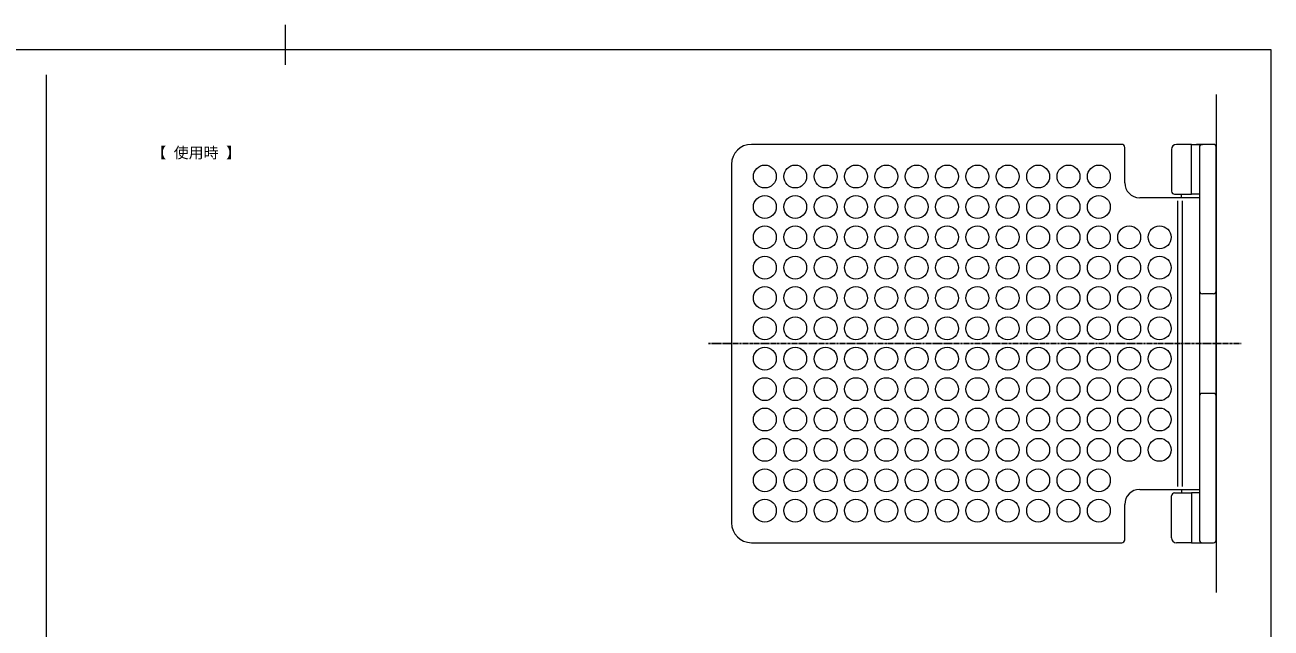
# Model space of a CAD drawing. Units: millimetres on the paper. Extents: x -203 to 203, y -143 to 143.
# Drawn here: x -52.4 to 198, y 21.9 to 143 of the extents above; entities that cross this region are included whole.
import ezdxf
from ezdxf.enums import TextEntityAlignment as Align

# ---------------------------------------------------------------- set-up
doc = ezdxf.new("R2010")
doc.units = ezdxf.units.MM
doc.linetypes.add('USER1', pattern=[0.629921, 0.393701, -0.07874, 0.07874, -0.07874])
for name, color, linetype, lineweight in [('0-1_DIMENSION_LINES$02_DIMENSI', 7, 'Continuous', 25), ('0-3_DIMENSION_LINES$04_SUB_LIN', 4, 'Continuous', 18), ('0-4_DIMENSION_LINES$03_LINES', 7, 'Continuous', 18), ('0-5_DIMENSION_LINES$01_CENTER_', 7, 'USER1', 25), ('0-9_図面_FORMAT$01_WAKU$OUT_LINE', 6, 'Continuous', 18)]:
    doc.layers.add(name, color=color, linetype=linetype, lineweight=lineweight)
doc.styles.add('ＭＳ ゴシック', font='')
doc.styles.get('ＭＳ ゴシック').set_extended_font_data('MS Gothic')

msp = doc.modelspace()

# ---------------------------------------------------------------- linework, layer by layer
at = {"layer": '0-3_DIMENSION_LINES$04_SUB_LIN'}
for p, q in [((179.2, 107.7), (179.2, 50.3)), ((180.2, 50.3), (180.2, 107.7))]:
    msp.add_line(p, q, dxfattribs=at)
at = {"layer": '0-4_DIMENSION_LINES$03_LINES'}
for p, q in [((-48, -109), (-48, 133)), ((187, 129), (187, 29)), ((168, 119), (93.6, 119)), ((168.6, 111.3), (168.6, 118.4)), ((178, 118), (178, 109.6)), ((184.2, 119), (183, 119)), ((183.6, 118.4), (183.6, 39.6)), ((186.4, 119), (184.2, 119)), ((187, 39.6), (187, 118.4)), ((89.6, 115), (89.6, 43)), ((183.6, 108.3), (171.6, 108.3)), ((180, 108.3), (180, 109)), ((186.4, 89), (184.2, 89)), ((186.4, 69), (184.2, 69)), ((171.6, 49.7), (183.6, 49.7)), ((178, 40), (178, 48.4)), ((180, 49.7), (180, 49)), ((168.6, 39.6), (168.6, 46.7)), ((93.6, 39), (168, 39)), ((184.2, 39), (186.4, 39))]:
    msp.add_line(p, q, dxfattribs=at)
for points in [[(178.6, 109), (182, 109), (182, 119), (179, 119)], [(183.6, 109), (182, 109), (182, 119), (184.2, 119)], [(178.6, 49), (182, 49), (182, 39), (179, 39)], [(183.6, 49), (182, 49), (182, 39), (184.2, 39)]]:
    msp.add_lwpolyline(points, dxfattribs=at)
for centre in [(96.3, 112.55), (102.4, 112.55), (108.5, 112.55), (114.6, 112.55), (120.7, 112.55), (126.8, 112.55), (132.9, 112.55), (139, 112.55), (145.1, 112.55), (151.2, 112.55), (157.3, 112.55), (163.4, 112.55), (96.3, 106.45), (102.4, 106.45), (108.5, 106.45), (114.6, 106.45), (120.7, 106.45), (126.8, 106.45), (132.9, 106.45), (139, 106.45), (145.1, 106.45), (151.2, 106.45), (157.3, 106.45), (163.4, 106.45), (96.3, 100.35), (102.4, 100.35), (108.5, 100.35), (114.6, 100.35), (120.7, 100.35), (126.8, 100.35), (132.9, 100.35), (139, 100.35), (145.1, 100.35), (151.2, 100.35), (157.3, 100.35), (163.4, 100.35), (169.5, 100.35), (175.6, 100.35), (96.3, 94.25), (102.4, 94.25), (108.5, 94.25), (114.6, 94.25), (120.7, 94.25), (126.8, 94.25), (132.9, 94.25), (139, 94.25), (145.1, 94.25), (151.2, 94.25), (157.3, 94.25), (163.4, 94.25), (169.5, 94.25), (175.6, 94.25), (96.3, 88.15), (102.4, 88.15), (108.5, 88.15), (114.6, 88.15), (120.7, 88.15), (126.8, 88.15), (132.9, 88.15), (139, 88.15), (145.1, 88.15), (151.2, 88.15), (157.3, 88.15), (163.4, 88.15), (169.5, 88.15), (175.6, 88.15), (96.3, 82.05), (102.4, 82.05), (108.5, 82.05), (114.6, 82.05), (120.7, 82.05), (126.8, 82.05), (132.9, 82.05), (139, 82.05), (145.1, 82.05), (151.2, 82.05), (157.3, 82.05), (163.4, 82.05), (169.5, 82.05), (175.6, 82.05), (96.3, 75.95), (102.4, 75.95), (108.5, 75.95), (114.6, 75.95), (120.7, 75.95), (126.8, 75.95), (132.9, 75.95), (139, 75.95), (145.1, 75.95), (151.2, 75.95), (157.3, 75.95), (163.4, 75.95), (169.5, 75.95), (175.6, 75.95), (96.3, 69.85), (102.4, 69.85), (108.5, 69.85), (114.6, 69.85), (120.7, 69.85), (126.8, 69.85), (132.9, 69.85), (139, 69.85), (145.1, 69.85), (151.2, 69.85), (157.3, 69.85), (163.4, 69.85), (169.5, 69.85), (175.6, 69.85), (96.3, 63.75), (102.4, 63.75), (108.5, 63.75), (114.6, 63.75), (120.7, 63.75), (126.8, 63.75), (132.9, 63.75), (139, 63.75), (145.1, 63.75), (151.2, 63.75), (157.3, 63.75), (163.4, 63.75), (169.5, 63.75), (175.6, 63.75), (96.3, 57.65), (102.4, 57.65), (108.5, 57.65), (114.6, 57.65), (120.7, 57.65), (126.8, 57.65), (132.9, 57.65), (139, 57.65), (145.1, 57.65), (151.2, 57.65), (157.3, 57.65), (163.4, 57.65), (169.5, 57.65), (175.6, 57.65), (96.3, 51.55), (102.4, 51.55), (108.5, 51.55), (114.6, 51.55), (120.7, 51.55), (126.8, 51.55), (132.9, 51.55), (139, 51.55), (145.1, 51.55), (151.2, 51.55), (157.3, 51.55), (163.4, 51.55), (96.3, 45.45), (102.4, 45.45), (108.5, 45.45), (114.6, 45.45), (120.7, 45.45), (126.8, 45.45), (132.9, 45.45), (139, 45.45), (145.1, 45.45), (151.2, 45.45), (157.3, 45.45), (163.4, 45.45)]:
    msp.add_circle(centre, 2.3, dxfattribs=at)
for centre, radius, start, end in [((93.6, 115), 4, 90, 180), ((168, 118.4), 0.6, 0, 90), ((179, 118), 1, 90, 180), ((184.2, 118.4), 0.6, 90, 180), ((186.4, 118.4), 0.6, 0, 90), ((171.6, 111.3), 3, 180, 270), ((178.6, 109.6), 0.6, 180, 270), ((184.2, 89.6), 0.6, 180, 270), ((186.4, 89.6), 0.6, 270, 0), ((184.2, 68.4), 0.6, 90, 180), ((186.4, 68.4), 0.6, 0, 90), ((171.6, 46.7), 3, 90, 180), ((178.6, 48.4), 0.6, 90, 180), ((93.6, 43), 4, 180, 270), ((168, 39.6), 0.6, 270, 360), ((179, 40), 1, 180, 270), ((184.2, 39.6), 0.6, 180, 270), ((186.4, 39.6), 0.6, 270, 0)]:
    msp.add_arc(centre, radius, start, end, dxfattribs=at)
at = {"layer": '0-5_DIMENSION_LINES$01_CENTER_'}
msp.add_line((85, 79), (192, 79), dxfattribs=at)
at = {"layer": '0-9_図面_FORMAT$01_WAKU$OUT_LINE'}
for p, q in [((0, 135), (0, 143)), ((198, 138), (-198, 138)), ((198, -138), (198, 138))]:
    msp.add_line(p, q, dxfattribs=at)

# ---------------------------------------------------------------- texts
at = {"layer": '0-1_DIMENSION_LINES$02_DIMENSI', "style": 'ＭＳ ゴシック'}
msp.add_text('【 使用時 】', height=2.199, dxfattribs=at).set_placement((-26.949, 115.572), align=Align.BOTTOM_LEFT)

doc.saveas('drawing.dxf')
